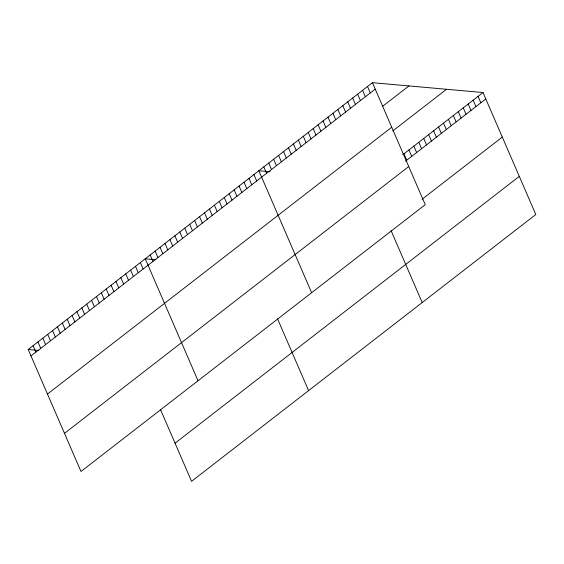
<?xml version="1.0" encoding="UTF-8"?>
<svg xmlns="http://www.w3.org/2000/svg" width="564" height="564" viewBox="0 0 564 564"><rect width="100%" height="100%" fill="white"/><g stroke="black" fill="none" stroke-linecap="round" stroke-linejoin="round"><path stroke-width="0.85" d="M372.444 82.682L425.235 204.661L80.983 471.476L28.2 349.49L372.444 82.682L483.017 92.524L535.8 214.51L191.556 481.318L160.479 409.513M30.978 355.919L375.229 89.105M382.385 106.504L408.935 85.925M47.482 394.053L391.726 127.238M392.812 130.904L446.526 89.274M402.752 154.733L483.017 92.524M405.53 161.156L485.794 98.954M64.486 433.342L408.731 166.528M422.034 199.289L502.298 137.087M175.052 443.184L519.296 176.377M270.248 171.745L258.848 170.73L311.631 292.709M155.883 259.722L145.244 258.777L198.027 380.756M28.2 349.49L38.846 350.441M478.075 96.352L480.852 102.782M473.133 100.18L475.917 106.61M468.198 104.009L470.975 110.438M463.255 107.837L466.04 114.266M458.32 111.665L461.098 118.095M453.378 115.493L456.156 121.923M448.436 119.321L451.221 125.751M443.501 123.149L446.279 129.579M438.559 126.978L441.344 133.407M433.624 130.806L436.402 137.235M428.682 134.634L431.46 141.063M423.74 138.462L426.525 144.892M418.805 142.29L421.583 148.72M413.863 146.118L416.648 152.548M408.928 149.946L411.706 156.376M403.986 153.775L406.764 160.204M367.509 86.511L370.287 92.933M362.567 90.339L365.345 96.761M357.625 94.167L360.41 100.589M352.69 97.995L355.468 104.418M347.748 101.823L350.533 108.246M342.813 105.651L345.591 112.074M391.127 230.746L422.196 302.558M337.871 109.479L340.649 115.902M332.936 113.308L335.714 119.73M327.994 117.136L330.772 123.558M323.052 120.964L325.837 127.386M318.117 124.792L320.895 131.215M313.175 128.62L315.96 135.043M308.24 132.448L311.018 138.871M303.298 136.276L306.076 142.699M298.356 140.105L301.141 146.527M293.421 143.933L296.199 150.355M288.479 147.761L291.264 154.183M283.544 151.589L286.322 158.012M278.602 155.417L281.38 161.84M273.66 159.245L276.445 165.668M268.725 163.074L271.503 169.496M263.783 166.902L266.568 173.324M253.906 174.558L256.683 180.981M248.964 178.386L251.748 184.809M244.029 182.214L246.806 188.637M239.087 186.042L241.871 192.465M234.152 189.871L236.929 196.293M229.21 193.699L231.987 200.121M277.523 318.794L308.6 390.605M224.268 197.527L227.052 203.949M219.333 201.355L222.11 207.778M214.391 205.183L217.175 211.606M209.456 209.011L212.233 215.434M204.513 212.839L207.291 219.262M199.571 216.668L202.356 223.09M194.636 220.496L197.414 226.918M189.694 224.324L192.479 230.746M184.759 228.152L187.537 234.575M179.817 231.98L182.595 238.403M174.882 235.808L177.66 242.231M169.94 239.637L172.718 246.059M164.998 243.465L167.783 249.887M160.063 247.293L162.841 253.715M155.121 251.121L157.906 257.544M150.186 254.949L152.964 261.372M140.365 262.556L143.15 268.979M135.487 266.335L138.272 272.764M130.615 270.114L133.393 276.543M125.737 273.892L128.514 280.322M120.858 277.678L123.643 284.101M115.98 281.457L118.764 287.88M111.108 285.236L113.886 291.659M106.229 289.015L109.007 295.437M101.351 292.794L104.136 299.223M96.472 296.572L99.257 303.002M91.601 300.351L94.378 306.781M86.722 304.137L89.5 310.56M81.843 307.916L84.628 314.338M76.965 311.695L79.75 318.117M72.093 315.473L74.871 321.896M67.215 319.252L69.992 325.682M62.336 323.031L65.121 329.461M57.457 326.817L60.242 333.239M52.586 330.596L55.364 337.018M47.707 334.374L50.485 340.797M42.829 338.153L45.614 344.576M37.95 341.932L40.735 348.362M33.079 345.711L35.856 352.14"/></g></svg>
